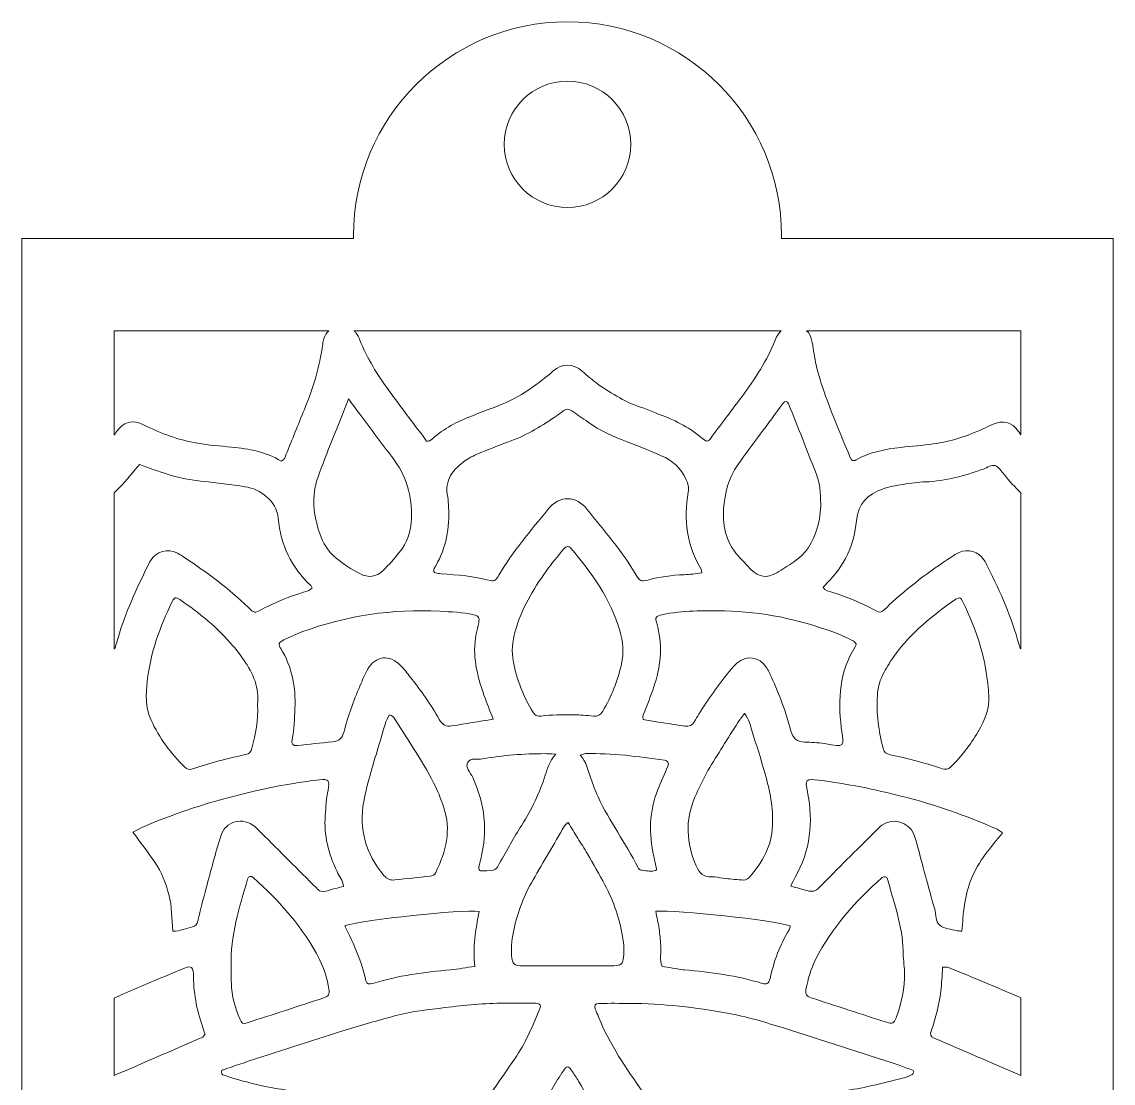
# Model space of a CAD drawing. Extents: x 1255 to 1745, y -1407 to 327.
# Drawn here: x 1255 to 1745, y -149.6 to 327.1 of the extents above; entities that cross this region are included whole.
import ezdxf

# ---------------------------------------------------------------- set-up
doc = ezdxf.new("R2010")
doc.units = 0
doc.header["$MEASUREMENT"] = 0
doc.layers.add('Layer 1', color=7, linetype='Continuous')

msp = doc.modelspace()

# ---------------------------------------------------------------- linework, layer by layer
at = {"layer": 'Layer 1', "lineweight": 0}
for points, knots in [([(1596.15, 229.71), (1596.15, 229.71), (1596.15, 230.91), (1596.15, 230.91), (1596.15, 284.01), (1553.1, 327.05), (1500, 327.05), (1446.9, 327.05), (1403.85, 284.01), (1403.85, 230.91), (1403.85, 230.91), (1403.85, 229.71), (1403.85, 229.71), (1403.85, 229.71), (1254.96, 229.71), (1254.96, 229.71), (1254.96, 229.71), (1254.96, -1407.05), (1254.96, -1407.05), (1254.96, -1407.05), (1745.04, -1407.05), (1745.04, -1407.05), (1745.04, -1407.05), (1745.04, 229.71), (1745.04, 229.71), (1745.04, 229.71), (1596.15, 229.71), (1596.15, 229.71)], [0, 0, 0, 0, 1, 1, 1, 2, 2, 2, 3, 3, 3, 4, 4, 4, 5, 5, 5, 6, 6, 6, 7, 7, 7, 8, 8, 8, 9, 9, 9, 9]), ([(1500, 300.42), (1515.67, 300.42), (1528.38, 287.71), (1528.38, 272.04), (1528.38, 256.35), (1515.67, 243.64), (1500, 243.64), (1484.33, 243.64), (1471.62, 256.35), (1471.62, 272.04), (1471.62, 287.71), (1484.33, 300.42), (1500, 300.42)], [0, 0, 0, 0, 1, 1, 1, 2, 2, 2, 3, 3, 3, 4, 4, 4, 4]), ([(1296.39, 188.27), (1296.39, 188.27), (1392.76, 188.27), (1392.76, 188.27), (1391.8, 187.38), (1391.06, 186.25), (1390.54, 184.86), (1390.25, 184.07), (1390.17, 183.2), (1390.06, 182.36), (1388.73, 172.17), (1385.73, 162.46), (1381.85, 153), (1379.11, 146.32), (1376.41, 139.61), (1373.71, 132.91), (1373.26, 131.74), (1373.02, 130.43), (1371.38, 129.78), (1364.66, 133.85), (1356.98, 135.33), (1349.1, 136.07), (1344.03, 136.55), (1338.94, 136.94), (1333.91, 137.79), (1325.49, 139.18), (1317.57, 142.18), (1309.88, 145.93), (1304.51, 148.56), (1300.48, 147.56), (1297.2, 142.6), (1296.94, 142.2), (1296.68, 141.81), (1296.39, 141.42), (1296.39, 141.42), (1296.39, 188.27), (1296.39, 188.27)], [0, 0, 0, 0, 1, 1, 1, 2, 2, 2, 3, 3, 3, 4, 4, 4, 5, 5, 5, 6, 6, 6, 7, 7, 7, 8, 8, 8, 9, 9, 9, 10, 10, 10, 11, 11, 11, 12, 12, 12, 12]), ([(1595.95, 188.27), (1595.51, 187.88), (1595.1, 187.4), (1594.71, 186.88), (1594.08, 186.05), (1593.64, 185.03), (1593.25, 184.05), (1589.55, 174.93), (1584.29, 166.71), (1578.41, 158.85), (1573.95, 152.91), (1569.49, 146.95), (1564.98, 141.03), (1564.24, 140.07), (1563.79, 138.7), (1562.22, 138.74), (1553.69, 145.42), (1550.84, 147.03), (1540.19, 151.21), (1538.24, 152), (1536.28, 152.85), (1534.25, 153.48), (1526.64, 155.85), (1519.93, 159.9), (1513.51, 164.51), (1511.12, 166.23), (1508.84, 168.19), (1506.64, 170.17), (1502.76, 173.67), (1497.54, 174), (1493.43, 170.12), (1492.97, 169.69), (1492.51, 169.25), (1492.01, 168.84), (1483.96, 162.14), (1475.26, 156.52), (1465.2, 153.22), (1461.98, 152.15), (1458.87, 150.78), (1455.71, 149.52), (1449.36, 146.99), (1443.42, 143.73), (1438.39, 138.98), (1438.17, 138.77), (1437.63, 138.85), (1436.61, 138.72), (1436.48, 138.92), (1436.21, 139.51), (1435.82, 140.03), (1430.47, 147.17), (1425.05, 154.26), (1419.76, 161.46), (1414.56, 168.49), (1410.14, 175.98), (1406.75, 184.07), (1406.25, 185.23), (1405.75, 186.47), (1404.94, 187.4), (1404.68, 187.73), (1404.4, 188.01), (1404.09, 188.27), (1404.09, 188.27), (1595.95, 188.27), (1595.95, 188.27)], [0, 0, 0, 0, 1, 1, 1, 2, 2, 2, 3, 3, 3, 4, 4, 4, 5, 5, 5, 6, 6, 6, 7, 7, 7, 8, 8, 8, 9, 9, 9, 10, 10, 10, 11, 11, 11, 12, 12, 12, 13, 13, 13, 14, 14, 14, 15, 15, 15, 16, 16, 16, 17, 17, 17, 18, 18, 18, 19, 19, 19, 20, 20, 20, 21, 21, 21, 21]), ([(1703.61, 141.55), (1703.24, 142.07), (1702.87, 142.6), (1702.5, 143.12), (1699.47, 147.43), (1695.58, 148.3), (1690.75, 146.21), (1689.38, 145.62), (1688.07, 144.88), (1686.72, 144.27), (1679.5, 141.09), (1672.1, 138.5), (1664.24, 137.46), (1659.41, 136.81), (1654.51, 136.5), (1649.66, 135.96), (1642.67, 135.17), (1635.82, 133.83), (1629.57, 130.32), (1629.03, 130.02), (1628.44, 129.67), (1627.35, 130.56), (1625.61, 134.74), (1623.59, 139.4), (1621.72, 144.12), (1617.8, 153.98), (1613.58, 163.75), (1611.42, 174.22), (1610.75, 177.55), (1610.33, 180.94), (1609.62, 184.25), (1609.25, 185.95), (1608.48, 187.27), (1607.4, 188.27), (1607.4, 188.27), (1703.61, 188.27), (1703.61, 188.27), (1703.61, 188.27), (1703.61, 141.55), (1703.61, 141.55)], [0, 0, 0, 0, 1, 1, 1, 2, 2, 2, 3, 3, 3, 4, 4, 4, 5, 5, 5, 6, 6, 6, 7, 7, 7, 8, 8, 8, 9, 9, 9, 10, 10, 10, 11, 11, 11, 12, 12, 12, 13, 13, 13, 13]), ([(1406.84, 150.73), (1411.67, 144.27), (1416.48, 137.79), (1421.39, 131.39), (1427.66, 123.27), (1430.19, 114.09), (1429.9, 103.97), (1429.73, 98.24), (1428.12, 93.06), (1424.46, 88.67), (1422.13, 85.88), (1419.74, 83.18), (1417.17, 80.66), (1414.1, 77.66), (1410.6, 77.24), (1406.71, 79.27), (1402.92, 81.2), (1399.39, 83.58), (1396.06, 86.25), (1392.49, 89.15), (1390.19, 92.98), (1388.75, 97.24), (1385.94, 105.49), (1384.92, 114), (1387.86, 122.29), (1391.95, 133.85), (1396.76, 145.16), (1401.7, 157.72), (1403.83, 154.8), (1405.31, 152.76), (1406.84, 150.73)], [0, 0, 0, 0, 1, 1, 1, 2, 2, 2, 3, 3, 3, 4, 4, 4, 5, 5, 5, 6, 6, 6, 7, 7, 7, 8, 8, 8, 9, 9, 9, 10, 10, 10, 10]), ([(1596.84, 155.74), (1597.67, 156.83), (1598.82, 156.72), (1599.28, 155.54), (1603.44, 145.1), (1607.57, 134.65), (1611.64, 124.16), (1612.4, 122.2), (1612.97, 120.12), (1613.27, 118.03), (1613.62, 115.72), (1613.6, 113.37), (1613.73, 111.04), (1613.73, 107.19), (1613.19, 103.4), (1612.14, 99.7), (1610.36, 93.39), (1607.09, 88.04), (1601.5, 84.36), (1599.02, 82.73), (1596.56, 81.07), (1593.97, 79.64), (1589.38, 77.09), (1586.11, 77.5), (1582.46, 81.01), (1580.78, 82.62), (1579.28, 84.42), (1577.65, 86.1), (1571.68, 92.32), (1569.42, 99.85), (1570.12, 108.3), (1570.71, 115.35), (1572.19, 122.2), (1576.43, 128.08), (1583.13, 137.35), (1590.01, 146.53), (1596.84, 155.74)], [0, 0, 0, 0, 1, 1, 1, 2, 2, 2, 3, 3, 3, 4, 4, 4, 5, 5, 5, 6, 6, 6, 7, 7, 7, 8, 8, 8, 9, 9, 9, 10, 10, 10, 11, 11, 11, 12, 12, 12, 12]), ([(1446.57, 109.15), (1446.49, 110.63), (1446.51, 112.15), (1446.2, 113.59), (1444.55, 121.25), (1448.62, 126.17), (1454.28, 130.15), (1456.34, 131.61), (1458.74, 132.63), (1461.09, 133.59), (1465.59, 135.46), (1470.14, 137.22), (1474.71, 138.9), (1482.16, 141.64), (1488.84, 145.75), (1495.3, 150.26), (1496.34, 150.97), (1497.39, 151.71), (1498.41, 152.48), (1499.61, 153.37), (1500.72, 153.19), (1501.89, 152.37), (1504.33, 150.65), (1506.81, 149.04), (1509.23, 147.3), (1514.65, 143.44), (1520.61, 140.75), (1526.79, 138.42), (1531.95, 136.48), (1537.06, 134.39), (1542.13, 132.21), (1547.2, 130.06), (1551.01, 126.47), (1553.34, 121.42), (1554.17, 119.68), (1554.6, 117.94), (1554.23, 115.89), (1552.01, 103.55), (1553.6, 91.82), (1560.17, 80.94), (1560.28, 80.77), (1560.22, 80.53), (1560.32, 79.62), (1557.43, 79.29), (1554.93, 78.79), (1552.4, 78.75), (1546.85, 78.59), (1541.44, 77.79), (1536.06, 76.35), (1532.97, 75.55), (1532.56, 75.74), (1530.9, 78.51), (1524.57, 89.15), (1516.58, 98.51), (1508.84, 108.1), (1503.85, 114.28), (1496.6, 114.72), (1491.23, 108.1), (1483.46, 98.53), (1475.45, 89.17), (1469.18, 78.48), (1468.27, 76.94), (1467.29, 75.5), (1465.25, 76.11), (1458.04, 78.24), (1450.6, 78.53), (1443.22, 79.18), (1442.37, 79.25), (1441.5, 79.31), (1440.7, 79.57), (1440.13, 79.77), (1439.74, 80.4), (1440, 81.1), (1440.2, 81.68), (1440.52, 82.25), (1440.83, 82.79), (1445.57, 90.95), (1447.2, 99.81), (1446.57, 109.15)], [0, 0, 0, 0, 1, 1, 1, 2, 2, 2, 3, 3, 3, 4, 4, 4, 5, 5, 5, 6, 6, 6, 7, 7, 7, 8, 8, 8, 9, 9, 9, 10, 10, 10, 11, 11, 11, 12, 12, 12, 13, 13, 13, 14, 14, 14, 15, 15, 15, 16, 16, 16, 17, 17, 17, 18, 18, 18, 19, 19, 19, 20, 20, 20, 21, 21, 21, 22, 22, 22, 23, 23, 23, 24, 24, 24, 25, 25, 25, 26, 26, 26, 26]), ([(1296.39, 115.46), (1299.72, 118.68), (1302.81, 122.18), (1305.75, 125.84), (1306.27, 126.49), (1306.84, 127.12), (1307.75, 128.21), (1312.26, 126.64), (1316.44, 125.14), (1320.66, 123.77), (1325.73, 122.14), (1330.91, 121.2), (1336.24, 120.68), (1342.57, 120.09), (1348.86, 119.14), (1355.17, 118.27), (1358.83, 117.74), (1362.05, 116.2), (1364.86, 113.76), (1367.82, 111.17), (1369.67, 108.3), (1370.1, 104.08), (1371.3, 92.3), (1375.82, 81.97), (1384.77, 73.85), (1385.05, 73.59), (1385.16, 73.13), (1385.38, 72.74), (1384.25, 71.72), (1382.83, 71.32), (1381.4, 70.87), (1374.91, 68.84), (1368.6, 66.41), (1362.61, 63.14), (1359.48, 61.44), (1359.37, 61.47), (1356.63, 64.12), (1347.9, 72.56), (1338.18, 79.77), (1328.06, 86.43), (1326.99, 87.12), (1325.97, 87.93), (1324.84, 88.47), (1320.24, 90.76), (1315.46, 89.36), (1312.67, 84.97), (1312.21, 84.25), (1311.89, 83.47), (1311.5, 82.71), (1306.36, 72.22), (1301.44, 61.64), (1298.2, 50.37), (1297.85, 49.13), (1297.37, 47.95), (1297.07, 46.71), (1296.94, 46.12), (1296.72, 45.62), (1296.39, 45.25), (1296.39, 45.25), (1296.39, 115.46), (1296.39, 115.46)], [0, 0, 0, 0, 1, 1, 1, 2, 2, 2, 3, 3, 3, 4, 4, 4, 5, 5, 5, 6, 6, 6, 7, 7, 7, 8, 8, 8, 9, 9, 9, 10, 10, 10, 11, 11, 11, 12, 12, 12, 13, 13, 13, 14, 14, 14, 15, 15, 15, 16, 16, 16, 17, 17, 17, 18, 18, 18, 19, 19, 19, 20, 20, 20, 20]), ([(1703.61, 45.45), (1703.24, 45.93), (1702.96, 46.56), (1702.76, 47.32), (1699.43, 59.44), (1694.45, 70.91), (1688.81, 82.12), (1688.22, 83.25), (1687.74, 84.45), (1687.02, 85.49), (1684.48, 89.26), (1679.93, 90.56), (1675.82, 88.73), (1674.66, 88.23), (1673.6, 87.49), (1672.55, 86.8), (1662.61, 80.25), (1652.99, 73.26), (1644.37, 65.01), (1643.59, 64.27), (1642.8, 63.56), (1642.04, 62.82), (1640.98, 61.77), (1639.8, 61.79), (1638.58, 62.51), (1638.21, 62.71), (1637.82, 62.9), (1637.45, 63.12), (1631.51, 66.45), (1625.15, 68.82), (1618.69, 70.89), (1617.3, 71.32), (1615.82, 71.54), (1614.75, 73.02), (1615.27, 73.61), (1615.8, 74.28), (1616.38, 74.85), (1624.31, 82.6), (1628.83, 92.15), (1629.77, 103.01), (1630.44, 110.87), (1634.97, 114.76), (1641.43, 117.24), (1644.35, 118.37), (1647.57, 118.81), (1650.7, 119.33), (1654.06, 119.88), (1657.45, 120.35), (1660.82, 120.46), (1669.88, 120.75), (1678.39, 123.27), (1686.81, 126.23), (1688.57, 126.86), (1690.46, 128.38), (1692.12, 127.73), (1693.71, 127.08), (1694.86, 125.19), (1696.06, 123.73), (1698.43, 120.81), (1700.95, 118.07), (1703.61, 115.48), (1703.61, 115.48), (1703.61, 45.45), (1703.61, 45.45)], [0, 0, 0, 0, 1, 1, 1, 2, 2, 2, 3, 3, 3, 4, 4, 4, 5, 5, 5, 6, 6, 6, 7, 7, 7, 8, 8, 8, 9, 9, 9, 10, 10, 10, 11, 11, 11, 12, 12, 12, 13, 13, 13, 14, 14, 14, 15, 15, 15, 16, 16, 16, 17, 17, 17, 18, 18, 18, 19, 19, 19, 20, 20, 20, 21, 21, 21, 21]), ([(1476.5, 53.39), (1479.33, 63.38), (1484.48, 72.11), (1490.45, 80.4), (1492.93, 83.86), (1495.67, 87.1), (1498.37, 90.39), (1499.52, 91.82), (1500.41, 91.85), (1501.48, 90.61), (1510.95, 79.57), (1519.26, 67.86), (1523.46, 53.7), (1524.94, 48.71), (1525.42, 43.73), (1524.22, 38.62), (1522.48, 31.13), (1519.74, 24.03), (1515.8, 17.42), (1514.8, 15.72), (1513.56, 15.07), (1511.64, 15.26), (1508.47, 15.59), (1505.29, 15.74), (1503.5, 15.85), (1497.45, 15.66), (1492.75, 16.07), (1488.12, 15.26), (1486.49, 14.98), (1485.31, 15.68), (1484.44, 17.14), (1480.22, 24.1), (1477.24, 31.56), (1475.69, 39.55), (1474.8, 44.19), (1475.19, 48.8), (1476.5, 53.39)], [0, 0, 0, 0, 1, 1, 1, 2, 2, 2, 3, 3, 3, 4, 4, 4, 5, 5, 5, 6, 6, 6, 7, 7, 7, 8, 8, 8, 9, 9, 9, 10, 10, 10, 11, 11, 11, 12, 12, 12, 12]), ([(1358.28, 0.92), (1357.87, -0.67), (1357.24, -1.67), (1355.5, -2.01), (1347.4, -3.71), (1339.42, -5.85), (1331.56, -8.43), (1330.23, -8.87), (1329.14, -8.72), (1328.1, -7.69), (1321.83, -1.51), (1316.65, 5.41), (1313.02, 13.46), (1310.45, 19.09), (1310.58, 25.06), (1311.28, 31), (1312.71, 43.58), (1316.98, 55.33), (1322.48, 66.67), (1323.42, 68.63), (1324.12, 68.8), (1325.92, 67.58), (1334.76, 61.6), (1342.9, 54.83), (1349.88, 46.73), (1351.56, 44.82), (1353.04, 42.73), (1354.52, 40.66), (1358.91, 34.42), (1361.77, 27.67), (1360.83, 20.47), (1361.11, 13.35), (1359.92, 7.13), (1358.28, 0.92)], [0, 0, 0, 0, 1, 1, 1, 2, 2, 2, 3, 3, 3, 4, 4, 4, 5, 5, 5, 6, 6, 6, 7, 7, 7, 8, 8, 8, 9, 9, 9, 10, 10, 10, 11, 11, 11, 11]), ([(1639.15, 24.58), (1639.39, 28.23), (1640.37, 31.72), (1642.13, 34.92), (1643.57, 37.53), (1645.11, 40.07), (1646.85, 42.47), (1654.32, 52.76), (1664.02, 60.64), (1674.42, 67.76), (1675.9, 68.76), (1676.64, 68.56), (1677.41, 66.95), (1683.63, 54.04), (1688.5, 40.77), (1689.16, 23.69), (1689.66, 19.6), (1687.68, 13.68), (1684.3, 8.06), (1680.89, 2.38), (1676.91, -2.82), (1672.18, -7.48), (1670.94, -8.67), (1669.77, -8.91), (1668.18, -8.37), (1660.56, -5.8), (1652.77, -3.69), (1644.87, -2.1), (1643.2, -1.75), (1642.24, -0.97), (1641.82, 0.64), (1639.71, 8.5), (1638.65, 16.46), (1639.15, 24.58)], [0, 0, 0, 0, 1, 1, 1, 2, 2, 2, 3, 3, 3, 4, 4, 4, 5, 5, 5, 6, 6, 6, 7, 7, 7, 8, 8, 8, 9, 9, 9, 10, 10, 10, 11, 11, 11, 11]), ([(1442.66, 62.34), (1447.75, 62.05), (1452.84, 61.97), (1457.85, 60.75), (1460.11, 60.18), (1460.59, 59.46), (1460.11, 57.14), (1459.76, 55.46), (1459.33, 53.83), (1459, 52.17), (1457.11, 42.62), (1459.37, 33.61), (1462.48, 24.71), (1463.74, 21.14), (1465.2, 17.61), (1466.64, 13.87), (1460.24, 12.83), (1454.17, 11.91), (1448.12, 10.85), (1445.42, 10.37), (1443.79, 11.35), (1442.44, 13.72), (1438.65, 20.38), (1434.28, 26.67), (1429.51, 32.67), (1428.08, 34.5), (1426.62, 36.35), (1425.01, 38.03), (1420.02, 43.16), (1413.71, 42.42), (1410.25, 36.24), (1408.9, 33.85), (1407.86, 31.26), (1406.77, 28.74), (1403.9, 22.1), (1401.46, 15.29), (1399.65, 8.28), (1398.89, 5.32), (1397.37, 3.99), (1394.45, 3.73), (1389.16, 3.23), (1383.9, 2.56), (1378.61, 2.05), (1376.63, 1.86), (1375.98, 2.62), (1376.37, 4.73), (1377.24, 9.34), (1377.41, 14), (1377.59, 18.68), (1377.98, 28.23), (1376.41, 37.31), (1371.28, 45.58), (1369.99, 47.63), (1370.28, 48.32), (1372.58, 49.45), (1375.24, 50.76), (1377.94, 52.02), (1380.72, 53.04), (1400.72, 60.36), (1421.35, 63.53), (1442.66, 62.34)], [0, 0, 0, 0, 1, 1, 1, 2, 2, 2, 3, 3, 3, 4, 4, 4, 5, 5, 5, 6, 6, 6, 7, 7, 7, 8, 8, 8, 9, 9, 9, 10, 10, 10, 11, 11, 11, 12, 12, 12, 13, 13, 13, 14, 14, 14, 15, 15, 15, 16, 16, 16, 17, 17, 17, 18, 18, 18, 19, 19, 19, 20, 20, 20, 20]), ([(1629.22, 46.43), (1622.06, 35.2), (1621.43, 22.82), (1622.96, 10.13), (1624.02, 1.4), (1625.2, 1.12), (1615.34, 2.9), (1612.42, 3.43), (1609.42, 3.49), (1606.44, 3.62), (1603.04, 3.8), (1601.19, 5.17), (1600.28, 8.71), (1598.15, 16.94), (1595.14, 24.91), (1591.6, 32.65), (1590.88, 34.2), (1590.2, 35.76), (1589.27, 37.18), (1586.11, 42.01), (1580.43, 42.84), (1576.08, 39.07), (1574.8, 37.96), (1573.73, 36.61), (1572.66, 35.31), (1567.66, 29.21), (1563.11, 22.82), (1558.98, 16.09), (1558.32, 15), (1557.65, 13.92), (1557.02, 12.81), (1556.06, 11.15), (1554.69, 10.48), (1552.75, 10.78), (1548.77, 11.41), (1544.79, 11.96), (1540.8, 12.59), (1538.5, 12.94), (1536.21, 13.37), (1533.95, 13.78), (1533.34, 15.46), (1534.47, 16.66), (1534.95, 17.98), (1536.39, 21.97), (1538, 25.91), (1539.26, 29.95), (1542.07, 38.85), (1542.78, 47.84), (1540.06, 56.94), (1539.24, 59.66), (1539.72, 60.2), (1542.55, 60.79), (1551.77, 62.71), (1561.15, 62.62), (1570.49, 62.49), (1587.44, 62.23), (1603.76, 58.7), (1619.65, 52.91), (1622.63, 51.85), (1625.48, 50.37), (1628.35, 49), (1628.85, 48.76), (1629.2, 48.1), (1629.57, 47.71), (1629.44, 47.19), (1629.44, 46.75), (1629.22, 46.43)], [0, 0, 0, 0, 1, 1, 1, 2, 2, 2, 3, 3, 3, 4, 4, 4, 5, 5, 5, 6, 6, 6, 7, 7, 7, 8, 8, 8, 9, 9, 9, 10, 10, 10, 11, 11, 11, 12, 12, 12, 13, 13, 13, 14, 14, 14, 15, 15, 15, 16, 16, 16, 17, 17, 17, 18, 18, 18, 19, 19, 19, 20, 20, 20, 21, 21, 21, 22, 22, 22, 22]), ([(1408.51, -23.06), (1410.06, -14.22), (1412.97, -5.82), (1415.48, 2.73), (1416.78, 7.15), (1417.78, 11.7), (1419.89, 15.76), (1421.37, 15.72), (1421.96, 14.79), (1422.5, 13.92), (1428.84, 3.86), (1435.63, -5.91), (1440.85, -16.64), (1442.22, -19.49), (1443.35, -22.49), (1444.38, -25.5), (1447.94, -35.88), (1445.42, -45.56), (1440.83, -54.98), (1440.35, -56.01), (1439.46, -56.51), (1438.3, -56.64), (1433.04, -57.18), (1427.75, -57.7), (1422.48, -58.31), (1420.39, -58.58), (1418.91, -57.9), (1417.52, -56.25), (1409.32, -46.58), (1406.34, -35.59), (1408.51, -23.06)], [0, 0, 0, 0, 1, 1, 1, 2, 2, 2, 3, 3, 3, 4, 4, 4, 5, 5, 5, 6, 6, 6, 7, 7, 7, 8, 8, 8, 9, 9, 9, 10, 10, 10, 10]), ([(1557.21, -21.17), (1558.98, -17.1), (1560.85, -13.03), (1563.09, -9.2), (1567.4, -1.88), (1571.99, 5.25), (1576.52, 12.44), (1577.3, 13.68), (1578.28, 14.76), (1579.52, 16.37), (1581.61, 13.7), (1582.04, 11.13), (1582.81, 8.74), (1584.85, 2.27), (1586.92, -4.19), (1588.75, -10.72), (1590.9, -18.29), (1592.45, -26), (1592.08, -33.94), (1591.66, -43.08), (1587.48, -50.54), (1581.59, -57.25), (1580.63, -58.31), (1579.41, -58.47), (1578.1, -58.34), (1575.36, -58.1), (1572.62, -57.86), (1569.88, -57.55), (1568.18, -57.38), (1566.48, -56.79), (1564.83, -56.9), (1561.09, -57.14), (1559.24, -55.44), (1557.78, -52.05), (1553.4, -41.75), (1552.71, -31.52), (1557.21, -21.17)], [0, 0, 0, 0, 1, 1, 1, 2, 2, 2, 3, 3, 3, 4, 4, 4, 5, 5, 5, 6, 6, 6, 7, 7, 7, 8, 8, 8, 9, 9, 9, 10, 10, 10, 11, 11, 11, 12, 12, 12, 12]), ([(1460.2, -52.66), (1460.46, -51.42), (1460.74, -50.17), (1461.05, -48.93), (1464.29, -36.29), (1462.87, -24.1), (1457.43, -12.29), (1456.43, -10.07), (1453.86, -7.78), (1455.26, -5.39), (1456.45, -3.34), (1459.59, -4.39), (1461.83, -3.97), (1471.06, -2.3), (1480.35, -1.6), (1489.73, -1.6), (1490.97, -1.6), (1492.23, -1.71), (1494.71, -1.82), (1491.75, -5.21), (1490.97, -8.3), (1490.01, -11.31), (1487.53, -19.25), (1483.9, -26.63), (1479.43, -33.68), (1475.91, -39.23), (1472.82, -45.06), (1469.51, -50.74), (1468.77, -51.98), (1468.36, -53.68), (1466.68, -53.94), (1464.81, -54.2), (1462.87, -54.22), (1460.98, -54.16), (1460.46, -54.14), (1460.04, -53.35), (1460.2, -52.66)], [0, 0, 0, 0, 1, 1, 1, 2, 2, 2, 3, 3, 3, 4, 4, 4, 5, 5, 5, 6, 6, 6, 7, 7, 7, 8, 8, 8, 9, 9, 9, 10, 10, 10, 11, 11, 11, 12, 12, 12, 12]), ([(1545.05, -7.19), (1543.59, -10.72), (1542.02, -14.2), (1540.59, -17.73), (1536.65, -27.52), (1536.45, -37.55), (1538.78, -47.74), (1539.19, -49.59), (1539.61, -51.46), (1539.98, -53.31), (1540.02, -53.46), (1539.83, -53.66), (1539.61, -54.11), (1537.71, -54.66), (1535.62, -54.18), (1533.56, -54), (1532.64, -53.92), (1532.01, -53.37), (1531.6, -52.57), (1526.09, -41.82), (1518.89, -32.02), (1513.73, -21.06), (1512.47, -18.38), (1511.53, -15.55), (1510.51, -12.77), (1509.23, -9.24), (1508.62, -5.43), (1505.7, -2.32), (1506.94, -1.93), (1507.49, -1.62), (1508.05, -1.6), (1519.98, -1.3), (1531.73, -2.93), (1543.5, -4.52), (1545.13, -4.74), (1545.66, -5.71), (1545.05, -7.19)], [0, 0, 0, 0, 1, 1, 1, 2, 2, 2, 3, 3, 3, 4, 4, 4, 5, 5, 5, 6, 6, 6, 7, 7, 7, 8, 8, 8, 9, 9, 9, 10, 10, 10, 11, 11, 11, 12, 12, 12, 12]), ([(1321.29, -29.76), (1339.63, -22.86), (1358.52, -18.1), (1377.8, -14.81), (1381.37, -14.2), (1384.96, -13.83), (1388.56, -13.4), (1392.8, -12.9), (1393.36, -13.46), (1392.47, -17.94), (1391.71, -21.71), (1391.47, -25.5), (1391.21, -29.33), (1390.58, -38.27), (1392.62, -46.61), (1396.52, -54.59), (1397.54, -56.66), (1399.11, -58.51), (1399.46, -61.23), (1396.85, -61.9), (1394.17, -62.43), (1391.65, -63.32), (1389.64, -64.02), (1388.51, -63.25), (1387.21, -61.93), (1378.98, -53.63), (1370.69, -45.39), (1362.4, -37.12), (1361.5, -36.23), (1360.63, -35.27), (1359.68, -34.44), (1354.28, -29.78), (1346.38, -31.79), (1344.27, -38.6), (1341.88, -46.3), (1339.87, -54.11), (1337.76, -61.9), (1336.43, -66.82), (1335.17, -71.76), (1333.98, -76.7), (1333.63, -78.07), (1333.06, -79.16), (1331.67, -79.42), (1328.77, -80.01), (1326.03, -81.36), (1322.79, -81.34), (1322.29, -75.81), (1322.42, -70.24), (1320.98, -64.89), (1319.59, -59.73), (1317.83, -54.72), (1314.69, -50.33), (1311.5, -45.87), (1308.21, -41.45), (1304.84, -36.86), (1310.23, -33.92), (1315.78, -31.83), (1321.29, -29.76)], [0, 0, 0, 0, 1, 1, 1, 2, 2, 2, 3, 3, 3, 4, 4, 4, 5, 5, 5, 6, 6, 6, 7, 7, 7, 8, 8, 8, 9, 9, 9, 10, 10, 10, 11, 11, 11, 12, 12, 12, 13, 13, 13, 14, 14, 14, 15, 15, 15, 16, 16, 16, 17, 17, 17, 18, 18, 18, 19, 19, 19, 19]), ([(1650.31, -20.77), (1664.89, -24.56), (1679.15, -29.39), (1692.92, -35.57), (1693.64, -35.9), (1694.29, -36.42), (1695.38, -37.1), (1690.03, -43.67), (1684.61, -49.96), (1681.39, -57.66), (1678.23, -65.21), (1677.71, -73.26), (1677.12, -81.32), (1676.19, -81.23), (1675.53, -81.27), (1674.93, -81.1), (1672.29, -80.4), (1669.27, -80.36), (1667.16, -78.62), (1665.13, -76.94), (1665.59, -73.9), (1664.89, -71.48), (1662.04, -61.49), (1659.41, -51.44), (1656.69, -41.4), (1656.36, -40.16), (1656.04, -38.92), (1655.53, -37.75), (1653.25, -32.2), (1646, -30.18), (1641.17, -33.77), (1640, -34.64), (1638.97, -35.75), (1637.93, -36.79), (1629.66, -45.04), (1621.32, -53.24), (1613.19, -61.62), (1611.42, -63.43), (1609.79, -63.8), (1607.59, -63.12), (1605.35, -62.47), (1603.11, -61.9), (1600.22, -61.14), (1601.09, -59.36), (1601.59, -58.23), (1602.22, -57.14), (1609.09, -45.15), (1610.49, -32.29), (1607.79, -18.95), (1606.59, -13.07), (1606.9, -12.83), (1612.88, -13.55), (1625.52, -15.12), (1637.99, -17.6), (1650.31, -20.77)], [0, 0, 0, 0, 1, 1, 1, 2, 2, 2, 3, 3, 3, 4, 4, 4, 5, 5, 5, 6, 6, 6, 7, 7, 7, 8, 8, 8, 9, 9, 9, 10, 10, 10, 11, 11, 11, 12, 12, 12, 13, 13, 13, 14, 14, 14, 15, 15, 15, 16, 16, 16, 17, 17, 17, 18, 18, 18, 18]), ([(1500.98, -96.88), (1493.95, -96.88), (1486.94, -96.92), (1479.94, -96.85), (1475.76, -96.83), (1475.28, -96.33), (1474.91, -92.15), (1474.54, -88.08), (1475.1, -84.06), (1476, -80.14), (1477.76, -72.44), (1480.52, -65.1), (1484.53, -58.25), (1489.25, -50.2), (1493.95, -42.12), (1498.67, -34.07), (1498.98, -33.57), (1499.54, -33.22), (1500.3, -32.5), (1501.81, -34.98), (1503.2, -37.27), (1504.61, -39.55), (1506.05, -41.91), (1507.6, -44.21), (1508.97, -46.61), (1511.62, -51.2), (1514.25, -55.81), (1516.76, -60.49), (1520.83, -68.04), (1523.5, -76.07), (1524.87, -84.54), (1525.31, -87.28), (1525.42, -90.04), (1525.16, -92.79), (1524.85, -96.05), (1524.05, -96.81), (1520.74, -96.85), (1514.15, -96.92), (1507.55, -96.88), (1500.98, -96.88)], [0, 0, 0, 0, 1, 1, 1, 2, 2, 2, 3, 3, 3, 4, 4, 4, 5, 5, 5, 6, 6, 6, 7, 7, 7, 8, 8, 8, 9, 9, 9, 10, 10, 10, 11, 11, 11, 12, 12, 12, 13, 13, 13, 13]), ([(1390.62, -111.24), (1379.18, -115.03), (1367.69, -118.75), (1356.19, -122.45), (1354.24, -123.08), (1353.63, -122.75), (1352.8, -120.75), (1350.67, -115.64), (1349.21, -110.33), (1349.04, -104.75), (1348.95, -102.21), (1349.01, -99.66), (1349.01, -97.12), (1348.51, -83.49), (1352.58, -70.74), (1356.37, -57.92), (1356.76, -56.62), (1357.78, -56.36), (1358.78, -57.25), (1370.8, -67.87), (1381.37, -79.64), (1388.66, -94.09), (1390.78, -98.27), (1392.12, -102.73), (1392.89, -107.37), (1393.26, -109.59), (1392.73, -110.56), (1390.62, -111.24)], [0, 0, 0, 0, 1, 1, 1, 2, 2, 2, 3, 3, 3, 4, 4, 4, 5, 5, 5, 6, 6, 6, 7, 7, 7, 8, 8, 8, 9, 9, 9, 9]), ([(1607.09, -107.39), (1608.01, -102.8), (1609.27, -98.29), (1611.38, -94.11), (1618.67, -79.66), (1629.27, -67.89), (1641.28, -57.27), (1642.19, -56.46), (1643.46, -56.79), (1643.76, -57.97), (1646.53, -68.61), (1650.51, -78.99), (1650.68, -90.2), (1650.75, -93.37), (1651.14, -96.53), (1651.38, -99.71), (1651.44, -106.82), (1650.05, -113.66), (1647.55, -120.25), (1646.57, -122.8), (1645.94, -123.08), (1643.22, -122.21), (1631.92, -118.6), (1620.65, -114.92), (1609.38, -111.22), (1607.22, -110.52), (1606.66, -109.56), (1607.09, -107.39)], [0, 0, 0, 0, 1, 1, 1, 2, 2, 2, 3, 3, 3, 4, 4, 4, 5, 5, 5, 6, 6, 6, 7, 7, 7, 8, 8, 8, 9, 9, 9, 9]), ([(1458.46, -97.12), (1454.56, -97.68), (1451.06, -98.38), (1447.51, -98.68), (1435.67, -99.73), (1423.94, -101.29), (1412.54, -104.8), (1411.23, -105.19), (1409.8, -105.3), (1409.45, -103.67), (1407.66, -95.07), (1404.12, -87.19), (1400.15, -79.44), (1400.07, -79.29), (1400.15, -79.03), (1400.18, -78.81), (1409.12, -76.12), (1452.01, -71.55), (1460.35, -72.5), (1458.76, -80.53), (1457.24, -88.59), (1458.46, -97.12)], [0, 0, 0, 0, 1, 1, 1, 2, 2, 2, 3, 3, 3, 4, 4, 4, 5, 5, 5, 6, 6, 6, 7, 7, 7, 7]), ([(1600.06, -78.92), (1599.89, -79.53), (1599.85, -80.21), (1599.52, -80.71), (1595.36, -87.48), (1592.69, -94.83), (1590.94, -102.51), (1590.36, -105.06), (1589.31, -105.34), (1587.44, -104.78), (1576.02, -101.29), (1564.29, -99.64), (1552.43, -98.7), (1552.23, -98.68), (1552.01, -98.68), (1551.79, -98.66), (1548.68, -98.14), (1545.57, -97.64), (1542.46, -97.12), (1541.11, -94.07), (1542.28, -90.87), (1541.91, -87.76), (1541.61, -85.23), (1541.5, -82.69), (1541.11, -80.16), (1540.74, -77.66), (1540.17, -75.2), (1539.61, -72.35), (1549.55, -71.68), (1591.99, -76.38), (1600.06, -78.92)], [0, 0, 0, 0, 1, 1, 1, 2, 2, 2, 3, 3, 3, 4, 4, 4, 5, 5, 5, 6, 6, 6, 7, 7, 7, 8, 8, 8, 9, 9, 9, 10, 10, 10, 10]), ([(1296.39, -111.41), (1297.79, -110.76), (1299.18, -110.13), (1300.57, -109.52), (1308.91, -105.8), (1317.37, -102.38), (1325.79, -98.84), (1326.95, -98.36), (1328.17, -97.9), (1329.36, -97.55), (1330.89, -97.09), (1331.76, -97.73), (1331.93, -99.36), (1332.02, -100.21), (1332.06, -101.06), (1332.06, -101.9), (1332.15, -110.06), (1333.8, -117.94), (1336.59, -125.58), (1336.8, -126.17), (1336.98, -126.8), (1337.22, -127.52), (1336.91, -127.95), (1336.61, -128.54), (1336.17, -128.95), (1335.91, -129.24), (1335.41, -129.28), (1335.02, -129.43), (1322.35, -134.92), (1309.69, -140.4), (1297.04, -145.89), (1296.83, -145.97), (1296.61, -146.06), (1296.39, -146.15), (1296.39, -146.15), (1296.39, -111.41), (1296.39, -111.41)], [0, 0, 0, 0, 1, 1, 1, 2, 2, 2, 3, 3, 3, 4, 4, 4, 5, 5, 5, 6, 6, 6, 7, 7, 7, 8, 8, 8, 9, 9, 9, 10, 10, 10, 11, 11, 11, 12, 12, 12, 12]), ([(1703.61, -146.1), (1690.64, -140.53), (1677.67, -134.92), (1664.72, -129.3), (1662.98, -128.56), (1662.65, -127.8), (1663.41, -125.73), (1665.5, -120.12), (1666.89, -114.35), (1667.63, -108.43), (1668.09, -104.89), (1668.16, -101.27), (1668.42, -97.49), (1669.51, -97.55), (1670.4, -97.38), (1671.12, -97.66), (1681.98, -102.12), (1692.9, -106.52), (1703.61, -111.3), (1703.61, -111.3), (1703.61, -146.1), (1703.61, -146.1)], [0, 0, 0, 0, 1, 1, 1, 2, 2, 2, 3, 3, 3, 4, 4, 4, 5, 5, 5, 6, 6, 6, 7, 7, 7, 7]), ([(1346.51, -143.21), (1349.1, -142.29), (1351.71, -141.38), (1354.32, -140.53), (1369.25, -135.68), (1384.16, -130.74), (1399.13, -126.04), (1407.01, -123.56), (1415.02, -121.4), (1422.98, -119.23), (1430.16, -117.25), (1437.61, -116.55), (1444.96, -115.66), (1453.82, -114.57), (1462.7, -113.63), (1471.64, -113.7), (1476.32, -113.7), (1480.98, -113.66), (1485.66, -113.72), (1487.83, -113.76), (1488.31, -114.53), (1487.49, -116.48), (1484.33, -124.14), (1481, -131.76), (1476.32, -138.64), (1470.23, -147.58), (1463.87, -156.35), (1457.74, -165.3), (1456.02, -167.82), (1454.06, -168.82), (1450.9, -168.78), (1442.2, -168.65), (1433.47, -168.74), (1424.88, -170.37), (1422.24, -170.85), (1420.05, -170.67), (1417.87, -168.63), (1414.91, -165.86), (1411.1, -164.27), (1407.42, -162.64), (1395.91, -157.55), (1383.88, -154.24), (1371.45, -152.33), (1363.05, -151.02), (1354.82, -149), (1346.75, -146.32), (1345.86, -146.04), (1344.42, -146.02), (1344.57, -144.54), (1344.68, -143.56), (1345.75, -143.47), (1346.51, -143.21)], [0, 0, 0, 0, 1, 1, 1, 2, 2, 2, 3, 3, 3, 4, 4, 4, 5, 5, 5, 6, 6, 6, 7, 7, 7, 8, 8, 8, 9, 9, 9, 10, 10, 10, 11, 11, 11, 12, 12, 12, 13, 13, 13, 14, 14, 14, 15, 15, 15, 16, 16, 16, 17, 17, 17, 17]), ([(1591.79, -162.99), (1588.14, -164.67), (1584.44, -166.41), (1581.46, -169.19), (1579.85, -170.67), (1578.19, -170.82), (1576.17, -170.48), (1566.72, -168.82), (1557.17, -168.63), (1547.62, -168.76), (1545.7, -168.78), (1544.42, -168.1), (1543.35, -166.6), (1540.24, -162.32), (1537.04, -158.09), (1533.97, -153.74), (1526.42, -142.97), (1518.85, -132.2), (1513.95, -119.84), (1513.47, -118.66), (1512.93, -117.51), (1512.49, -116.31), (1511.93, -114.72), (1512.47, -113.79), (1514.1, -113.76), (1518.98, -113.7), (1523.87, -113.74), (1527.66, -113.74), (1543.22, -113.87), (1557.56, -115.55), (1571.77, -118.12), (1580.28, -119.66), (1588.66, -122.19), (1596.95, -124.78), (1614.34, -130.19), (1631.66, -135.94), (1648.98, -141.55), (1651.01, -142.23), (1652.97, -143.03), (1654.95, -143.77), (1655.43, -143.97), (1655.64, -144.34), (1655.43, -144.8), (1655.27, -145.15), (1655.06, -145.58), (1654.75, -145.73), (1653.6, -146.28), (1652.44, -146.86), (1651.23, -147.15), (1643.2, -149.06), (1635.25, -151.33), (1627.05, -152.57), (1614.86, -154.42), (1603.04, -157.88), (1591.79, -162.99)], [0, 0, 0, 0, 1, 1, 1, 2, 2, 2, 3, 3, 3, 4, 4, 4, 5, 5, 5, 6, 6, 6, 7, 7, 7, 8, 8, 8, 9, 9, 9, 10, 10, 10, 11, 11, 11, 12, 12, 12, 13, 13, 13, 14, 14, 14, 15, 15, 15, 16, 16, 16, 17, 17, 17, 18, 18, 18, 18]), ([(1519.26, -223.86), (1515.15, -232.8), (1509.6, -240.81), (1503.66, -248.56), (1501.2, -251.76), (1498.89, -251.78), (1496.5, -248.67), (1490.66, -241.09), (1485.09, -233.33), (1481.15, -224.56), (1479.94, -221.86), (1478.78, -219.16), (1477.95, -216.26), (1476, -209.34), (1476.67, -202.36), (1477.26, -195.42), (1477.91, -187.97), (1479.89, -180.81), (1482.94, -173.98), (1486.25, -166.65), (1489.1, -159.07), (1493.12, -152.09), (1494.69, -149.32), (1496.39, -146.63), (1498.15, -143.97), (1499.61, -141.77), (1500.41, -141.77), (1501.85, -143.84), (1502.94, -145.41), (1503.98, -147.02), (1504.96, -148.65), (1511.14, -159.09), (1515.8, -170.24), (1519.93, -181.6), (1521.17, -184.95), (1521.83, -188.56), (1522.37, -192.11), (1522.92, -195.66), (1522.98, -199.29), (1523.26, -202.88), (1523.87, -210.26), (1522.35, -217.16), (1519.26, -223.86)], [0, 0, 0, 0, 1, 1, 1, 2, 2, 2, 3, 3, 3, 4, 4, 4, 5, 5, 5, 6, 6, 6, 7, 7, 7, 8, 8, 8, 9, 9, 9, 10, 10, 10, 11, 11, 11, 12, 12, 12, 13, 13, 13, 14, 14, 14, 14])]:
    msp.add_open_spline(points, degree=3, knots=knots, dxfattribs=at)

doc.saveas('drawing.dxf')
